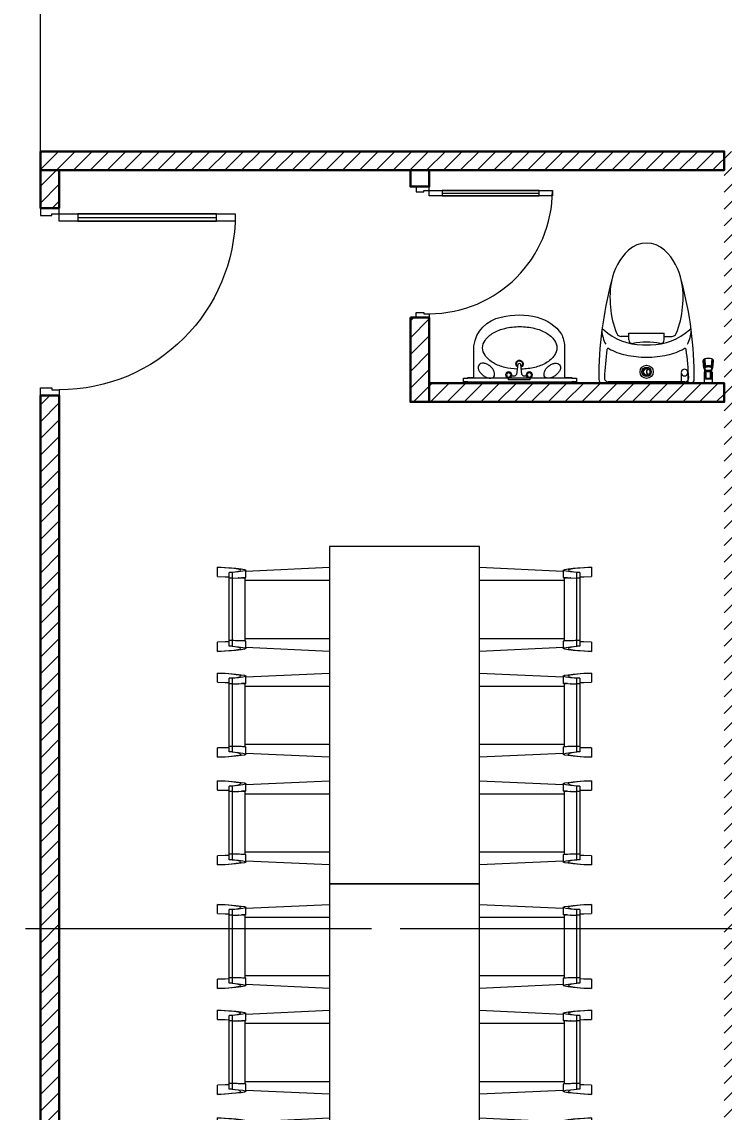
# Model space of a CAD drawing. Header units: millimetres. Extents: x 886808 to 1650903, y -1008069 to 230892.
# Drawn here: x 941169 to 944919, y -439900 to -434078 of the extents above; entities that cross this region are included whole.
import ezdxf

# ---------------------------------------------------------------- set-up
doc = ezdxf.new("R2010")
doc.units = ezdxf.units.MM
doc.linetypes.add('CENTER', pattern=[2, 1.25, -0.25, 0.25, -0.25])
doc.layers.get('0').update_dxf_attribs({"lineweight": 0})
for name, color, linetype, lineweight in [('8l NET TO', 8, 'Continuous', 9), ('A-FURN1', 8, 'Continuous', 9), ('A-Wall', 113, 'Continuous', 30), ('A_Dim', 8, 'Continuous', 5), ('HACTH', 8, 'Continuous', 0), ('I-FURN', 252, 'Continuous', 5), ('net vl', 33, 'Continuous', 5), ('P-SANR-FIXT', 6, 'Continuous', 5), ('X-BT-MB-F1$0$SP-CỬA', 157, 'Continuous', 0)]:
    doc.layers.add(name, color=color, linetype=linetype, lineweight=lineweight)
doc.styles.add('TIÊU ĐỀ', font='arial.ttf', dxfattribs={"height": 230})
doc.dimstyles.new('1-100', dxfattribs={"dimtxt": 230, "dimasz": 150, "dimexe": 150, "dimexo": 300, "dimgap": 90, "dimtad": 1, "dimdec": 0, "dimrnd": 5, "dimzin": 0, "dimtxsty": 'TIÊU ĐỀ', "dimblk": 'ARCHTICK', "dimcen": 100, "dimdle": 120, "dimclrd": 256, "dimclre": 256, "dimclrt": 2, "dimadec": 0, "dimazin": 0, "dimtfac": 1, "dimtdec": 0, "dimtix": 1, "dimtmove": 1, "dimatfit": 3, "dimldrblk": 'OPEN30', "dimfxl": 900, "dimtolj": 1, "dimtzin": 0, "dimlwd": 13, "dimlwe": 13, "dimarcsym": 1})

# ---------------------------------------------------------------- blocks, each defined once
blk = doc.blocks.new('TRUC KHU BEP')
at = {"layer": '8l NET TO', "color": 251, "linetype": 'CENTER', "ltscale": 1000, "true_color": 0x636466, "transparency": 33554636}
blk.add_line((-5729.4, 4100), (13215, 4100), dxfattribs=at)
blk = doc.blocks.new('ban an 6 ghe  - 1200mm x 800mm-V2-MẶT BẰNG BỐ TRÍ TẦNG 1')
at = {"layer": 'I-FURN', "transparency": 33554636}
for p, q in [((-770.8, 954.2), (-770.8, 968.9)), ((-770.8, 968.9), (-721.2, 968.9)), ((-370.6, 968.9), (-321, 968.9)), ((-321, 968.9), (-321, 954.2)), ((-195.8, 954.2), (-195.8, 968.9)), ((-195.8, 968.9), (-146.2, 968.9)), ((204.4, 968.9), (254, 968.9)), ((254, 968.9), (254, 954.2)), ((369.2, 954.2), (369.2, 968.9)), ((369.2, 968.9), (418.8, 968.9)), ((769.4, 968.9), (819, 968.9)), ((819, 968.9), (819, 954.2)), ((-742.6, 905.7), (-713, 905.7)), ((-742.6, 890.5), (-742.6, 905.7)), ((-713, 890.5), (-742.6, 890.5)), ((-713, 890.5), (-713, 905.7)), ((-713, 890.3), (-713, 905.7)), ((-713, 905.7), (-378.8, 905.7)), ((-378.8, 890.3), (-713, 890.3)), ((-378.8, 905.7), (-349.2, 905.7)), ((-378.8, 890.5), (-378.8, 905.7)), ((-349.2, 890.5), (-378.8, 890.5)), ((-349.2, 890.5), (-349.2, 905.7)), ((-167.6, 905.7), (-138, 905.7)), ((-167.6, 890.5), (-167.6, 905.7)), ((-138, 890.5), (-167.6, 890.5)), ((-138, 890.5), (-138, 905.7)), ((-138, 890.3), (-138, 905.7)), ((-138, 905.7), (196.2, 905.7)), ((196.2, 890.3), (-138, 890.3)), ((196.2, 905.7), (225.8, 905.7)), ((196.2, 890.5), (196.2, 905.7)), ((225.8, 890.5), (196.2, 890.5)), ((225.8, 890.5), (225.8, 905.7)), ((397.4, 905.7), (427, 905.7)), ((397.4, 890.5), (397.4, 905.7)), ((427, 890.5), (397.4, 890.5)), ((427, 890.5), (427, 905.7)), ((427, 890.3), (427, 905.7)), ((427, 905.7), (761.2, 905.7)), ((761.2, 890.3), (427, 890.3)), ((761.2, 905.7), (790.8, 905.7)), ((761.2, 890.5), (761.2, 905.7)), ((790.8, 890.5), (761.2, 890.5)), ((790.8, 890.5), (790.8, 905.7)), ((-748, 817.5), (-768.5, 370)), ((-755.5, 844), (-754.4, 843.4)), ((-754.6, 817.1), (-715.7, 817.1)), ((-715, 821.7), (-376.8, 821.7)), ((-390.4, 821.7), (-390.4, 370)), ((-378.1, 856.1), (-378.2, 858.4)), ((-376.6, 819.8), (-375.8, 817.5)), ((-376.1, 817.1), (-337.2, 817.1)), ((-323.3, 370), (-343.8, 817.5)), ((-337.4, 843.4), (-336.3, 844)), ((-173, 817.5), (-193.5, 370)), ((-180.5, 844), (-179.4, 843.4)), ((-179.6, 817.1), (-140.7, 817.1)), ((-140, 821.7), (198.2, 821.7)), ((-126.4, 821.7), (-126.4, 370)), ((184.6, 821.7), (184.6, 370)), ((196.9, 856.1), (196.8, 858.4)), ((198.4, 819.8), (199.2, 817.5)), ((198.9, 817.1), (237.8, 817.1)), ((251.7, 370), (231.2, 817.5)), ((237.6, 843.4), (238.7, 844)), ((392, 817.5), (371.5, 370)), ((384.5, 844), (385.6, 843.4)), ((385.4, 817.1), (424.3, 817.1)), ((425, 821.7), (763.2, 821.7)), ((438.6, 821.7), (438.6, 370)), ((749.6, 821.7), (749.6, 370)), ((761.9, 856.1), (761.9, 858.4)), ((763.4, 819.8), (764.2, 817.5)), ((763.9, 817.1), (802.8, 817.1)), ((816.8, 370), (796.2, 817.5)), ((802.6, 843.4), (803.7, 844)), ((929.1, 370), (-870.9, 370)), ((-870.9, 370), (-870.9, -430)), ((929.1, -430), (929.1, 370)), ((-870.9, -430), (929.1, -430)), ((-768.5, -430), (-748, -877.5)), ((-701.4, -430), (-701.4, -881.7)), ((-390.4, -430), (-390.4, -881.7)), ((-343.8, -877.5), (-323.3, -430)), ((-193.5, -430), (-173, -877.5)), ((-126.4, -430), (-126.4, -881.7)), ((184.6, -430), (184.6, -881.7)), ((231.2, -877.5), (251.7, -430)), ((371.5, -430), (392, -877.5)), ((438.6, -430), (438.6, -881.7)), ((749.6, -430), (749.6, -881.7)), ((796.2, -877.5), (816.8, -430)), ((-754.4, -903.4), (-755.5, -904)), ((-715.7, -877.1), (-754.6, -877.1)), ((-376.8, -881.7), (-715, -881.7)), ((-713.7, -916.5), (-713.8, -912)), ((-378.2, -918.4), (-378.1, -916.1)), ((-375.8, -877.5), (-376.6, -879.8)), ((-337.2, -877.1), (-376.1, -877.1)), ((-336.3, -904), (-337.4, -903.4)), ((-179.4, -903.4), (-180.5, -904)), ((-140.7, -877.1), (-179.6, -877.1)), ((198.2, -881.7), (-140, -881.7)), ((-138.7, -916.5), (-138.8, -912)), ((196.8, -918.4), (196.9, -916.1)), ((199.2, -877.5), (198.4, -879.8)), ((237.8, -877.1), (198.9, -877.1)), ((238.7, -904), (237.6, -903.4)), ((385.6, -903.4), (384.5, -904)), ((424.3, -877.1), (385.4, -877.1)), ((763.2, -881.7), (425, -881.7)), ((426.3, -916.5), (426.2, -912)), ((761.9, -918.4), (761.9, -916.1)), ((764.2, -877.5), (763.4, -879.8)), ((802.8, -877.1), (763.9, -877.1)), ((803.7, -904), (802.6, -903.4)), ((-742.6, -950.5), (-713, -950.5)), ((-742.6, -965.7), (-742.6, -950.5)), ((-713, -965.7), (-742.6, -965.7)), ((-713, -965.7), (-713, -950.3)), ((-713, -950.3), (-378.8, -950.3)), ((-713, -965.7), (-713, -950.5)), ((-378.8, -965.7), (-713, -965.7)), ((-378.8, -950.5), (-349.2, -950.5)), ((-378.8, -965.7), (-378.8, -950.5)), ((-349.2, -965.7), (-378.8, -965.7)), ((-349.2, -965.7), (-349.2, -950.5)), ((-167.6, -950.5), (-138, -950.5)), ((-167.6, -965.7), (-167.6, -950.5)), ((-138, -965.7), (-167.6, -965.7)), ((-138, -965.7), (-138, -950.3)), ((-138, -950.3), (196.2, -950.3)), ((-138, -965.7), (-138, -950.5)), ((196.2, -965.7), (-138, -965.7)), ((196.2, -950.5), (225.8, -950.5)), ((196.2, -965.7), (196.2, -950.5)), ((225.8, -965.7), (196.2, -965.7)), ((225.8, -965.7), (225.8, -950.5)), ((397.4, -950.5), (427, -950.5)), ((397.4, -965.7), (397.4, -950.5)), ((427, -965.7), (397.4, -965.7)), ((427, -965.7), (427, -950.3)), ((427, -950.3), (761.2, -950.3)), ((427, -965.7), (427, -950.5)), ((761.2, -965.7), (427, -965.7)), ((761.2, -950.5), (790.8, -950.5)), ((761.2, -965.7), (761.2, -950.5)), ((790.8, -965.7), (761.2, -965.7)), ((790.8, -965.7), (790.8, -950.5)), ((-770.8, -1028.9), (-770.8, -1014.2)), ((-721.2, -1028.9), (-770.8, -1028.9)), ((-321, -1028.9), (-370.6, -1028.9)), ((-321, -1014.2), (-321, -1028.9)), ((-195.8, -1028.9), (-195.8, -1014.2)), ((-146.2, -1028.9), (-195.8, -1028.9)), ((254, -1028.9), (204.4, -1028.9)), ((254, -1014.2), (254, -1028.9)), ((369.2, -1028.9), (369.2, -1014.2)), ((418.8, -1028.9), (369.2, -1028.9)), ((819, -1028.9), (769.4, -1028.9)), ((819, -1014.2), (819, -1028.9))]:
    blk.add_line(p, q, dxfattribs=at)
at = {"layer": 'I-FURN', "transparency": 33554549}
blk.add_line((-701.4, 821.7), (-701.4, 370), dxfattribs=at)
at = {"layer": 'I-FURN', "transparency": 33554636, "flags": 128}
for points in [[(-770.8, 968.9), (-767.9, 927), (-764.9, 893.3), (-761.8, 868.1), (-758.7, 851.6), (-755.5, 844)], [(-755.5, 817.5), (-758.7, 825.2), (-761.9, 843), (-765, 870.6), (-768, 907.8), (-770.8, 954.2)], [(-719.6, 904.8), (-720.2, 927.1), (-721.2, 968.9)], [(-370.6, 968.9), (-371.6, 927.1), (-372.3, 904.8)], [(-336.3, 844), (-333.1, 851.6), (-330, 868.1), (-326.9, 893.3), (-323.9, 927), (-321, 968.9)], [(-321, 954.2), (-323.8, 907.8), (-326.8, 870.6), (-329.9, 843), (-333.1, 825.2), (-336.3, 817.5)], [(-195.8, 968.9), (-192.9, 927), (-189.9, 893.3), (-186.8, 868.1), (-183.7, 851.6), (-180.5, 844)], [(-180.5, 817.5), (-183.7, 825.2), (-186.9, 843), (-190, 870.6), (-193, 907.8), (-195.8, 954.2)], [(-144.6, 904.8), (-145.2, 927.1), (-146.2, 968.9)], [(204.4, 968.9), (203.4, 927.1), (202.7, 904.8)], [(238.7, 844), (241.9, 851.6), (245, 868.1), (248.1, 893.3), (251.1, 927), (254, 968.9)], [(254, 954.2), (251.2, 907.8), (248.2, 870.6), (245.1, 843), (241.9, 825.2), (238.7, 817.5)], [(369.2, 968.9), (372.1, 927), (375.1, 893.3), (378.2, 868.1), (381.3, 851.6), (384.5, 844)], [(384.5, 817.5), (381.3, 825.2), (378.1, 843), (375, 870.6), (372.1, 907.8), (369.2, 954.2)], [(420.5, 904.8), (419.8, 927.1), (418.8, 968.9)], [(769.4, 968.9), (768.4, 927.1), (767.8, 904.8)], [(803.7, 844), (806.9, 851.6), (810, 868.1), (813.1, 893.3), (816.1, 927), (819, 968.9)], [(819, 954.2), (816.2, 907.8), (813.2, 870.6), (810.1, 843), (806.9, 825.2), (803.7, 817.5)], [(-742.6, 890.5), (-745.7, 856.6), (-749, 833), (-752.2, 819.9), (-755.5, 817.5)], [(-752.2, 845.4), (-749, 856.2), (-745.8, 876.4), (-742.6, 905.7)], [(-378.8, 890.2), (-378.1, 856.5), (-377.6, 839.8)], [(-349.2, 905.7), (-346, 876.4), (-342.8, 856.2), (-339.6, 845.4)], [(-336.3, 817.5), (-339.6, 819.9), (-342.8, 833), (-346.1, 856.6), (-349.2, 890.5)], [(-167.6, 890.5), (-170.7, 856.6), (-174, 833), (-177.2, 819.9), (-180.5, 817.5)], [(-177.2, 845.4), (-174, 856.2), (-170.8, 876.4), (-167.6, 905.7)], [(196.2, 890.2), (196.9, 856.5), (197.4, 839.8)], [(225.8, 905.7), (229, 876.4), (232.2, 856.2), (235.4, 845.4)], [(238.7, 817.5), (235.4, 819.9), (232.2, 833), (228.9, 856.6), (225.8, 890.5)], [(397.4, 890.5), (394.3, 856.6), (391, 833), (387.8, 819.9), (384.5, 817.5)], [(387.8, 845.4), (391, 856.2), (394.2, 876.4), (397.4, 905.7)], [(761.2, 890.2), (761.9, 856.5), (762.4, 839.8)], [(790.8, 905.7), (794, 876.4), (797.2, 856.2), (800.5, 845.4)], [(803.7, 817.5), (800.4, 819.9), (797.2, 833), (794, 856.6), (790.8, 890.5)], [(-716, 817.5), (-715.2, 819.8), (-714.4, 832.9), (-714.4, 835)], [(-713.8, 852), (-713.7, 856.5), (-713.6, 858.2)], [(-376.8, 821.7), (-377.5, 835.5), (-377.6, 840.2)], [(-377.5, 835), (-377.4, 832.9), (-377, 825.7)], [(-141, 817.5), (-140.2, 819.8), (-139.4, 832.9), (-139.4, 835)], [(-138.8, 852), (-138.7, 856.5), (-138.6, 858.2)], [(198.2, 821.7), (197.5, 835.5), (197.4, 840.2)], [(197.5, 835), (197.6, 832.9), (198, 825.7)], [(424.1, 817.5), (424.8, 819.8), (425.6, 832.9), (425.7, 835)], [(426.2, 852), (426.3, 856.5), (426.4, 858.2)], [(763.2, 821.7), (762.5, 835.5), (762.4, 840.2)], [(762.6, 835), (762.6, 832.9), (763, 825.7)], [(-770.8, -1014.2), (-768, -967.8), (-765, -930.6), (-761.9, -903), (-758.7, -885.2), (-755.5, -877.5)], [(-755.5, -904), (-758.7, -911.6), (-761.8, -928.1), (-764.9, -953.3), (-767.9, -987), (-770.8, -1028.9)], [(-755.5, -877.5), (-752.2, -879.9), (-749, -893), (-745.7, -916.6), (-742.6, -950.5)], [(-742.6, -965.7), (-745.8, -936.4), (-749, -916.2), (-752.2, -905.4)], [(-714.4, -892.9), (-715.2, -879.8), (-716, -877.5)], [(-377.6, -899.8), (-378.1, -916.5), (-378.8, -950.2)], [(-377.6, -900.2), (-377.5, -895.5), (-376.8, -881.7)], [(-377, -885.7), (-377.4, -892.9), (-377.5, -895)], [(-349.2, -950.5), (-346.1, -916.6), (-342.8, -893), (-339.6, -879.9), (-336.3, -877.5)], [(-339.6, -905.4), (-342.8, -916.2), (-346, -936.4), (-349.2, -965.7)], [(-336.3, -877.5), (-333.1, -885.2), (-329.9, -903), (-326.8, -930.6), (-323.8, -967.8), (-321, -1014.2)], [(-321, -1028.9), (-323.9, -987), (-326.9, -953.3), (-330, -928.1), (-333.1, -911.6), (-336.3, -904)], [(-195.8, -1014.2), (-193, -967.8), (-190, -930.6), (-186.9, -903), (-183.7, -885.2), (-180.5, -877.5)], [(-180.5, -904), (-183.7, -911.6), (-186.8, -928.1), (-189.9, -953.3), (-192.9, -987), (-195.8, -1028.9)], [(-180.5, -877.5), (-177.2, -879.9), (-174, -893), (-170.7, -916.6), (-167.6, -950.5)], [(-167.6, -965.7), (-170.8, -936.4), (-174, -916.2), (-177.2, -905.4)], [(-139.4, -892.9), (-140.2, -879.8), (-141, -877.5)], [(197.4, -899.8), (196.9, -916.5), (196.2, -950.2)], [(197.4, -900.2), (197.5, -895.5), (198.2, -881.7)], [(198, -885.7), (197.6, -892.9), (197.5, -895)], [(225.8, -950.5), (228.9, -916.6), (232.2, -893), (235.4, -879.9), (238.7, -877.5)], [(235.4, -905.4), (232.2, -916.2), (229, -936.4), (225.8, -965.7)], [(238.7, -877.5), (241.9, -885.2), (245.1, -903), (248.2, -930.6), (251.2, -967.8), (254, -1014.2)], [(254, -1028.9), (251.1, -987), (248.1, -953.3), (245, -928.1), (241.9, -911.6), (238.7, -904)], [(369.2, -1014.2), (372.1, -967.8), (375, -930.6), (378.1, -903), (381.3, -885.2), (384.5, -877.5)], [(384.5, -904), (381.3, -911.6), (378.2, -928.1), (375.1, -953.3), (372.1, -987), (369.2, -1028.9)], [(384.5, -877.5), (387.8, -879.9), (391, -893), (394.3, -916.6), (397.4, -950.5)], [(397.4, -965.7), (394.2, -936.4), (391, -916.2), (387.8, -905.4)], [(425.6, -892.9), (424.8, -879.8), (424.1, -877.5)], [(762.4, -899.8), (761.9, -916.5), (761.2, -950.2)], [(762.4, -900.2), (762.5, -895.5), (763.2, -881.7)], [(763, -885.7), (762.6, -892.9), (762.6, -895)], [(790.8, -950.5), (794, -916.6), (797.2, -893), (800.4, -879.9), (803.7, -877.5)], [(800.5, -905.4), (797.2, -916.2), (794, -936.4), (790.8, -965.7)], [(803.7, -877.5), (806.9, -885.2), (810.1, -903), (813.2, -930.6), (816.2, -967.8), (819, -1014.2)], [(819, -1028.9), (816.1, -987), (813.1, -953.3), (810, -928.1), (806.9, -911.6), (803.7, -904)], [(-721.2, -1028.9), (-720.2, -987.1), (-719.6, -964.8)], [(-372.3, -964.8), (-371.6, -987.1), (-370.6, -1028.9)], [(-146.2, -1028.9), (-145.2, -987.1), (-144.6, -964.8)], [(202.7, -964.8), (203.4, -987.1), (204.4, -1028.9)], [(418.8, -1028.9), (419.8, -987.1), (420.5, -964.8)], [(767.8, -964.8), (768.4, -987.1), (769.4, -1028.9)]]:
    blk.add_lwpolyline(points, dxfattribs=at)
at = {"layer": 'I-FURN', "transparency": 33554636}
for centre, start_param, end_param in [((-715.7, 1900.5), 3.410954, 3.51126), ((-140.7, 1900.5), 3.410954, 3.51126), ((424.3, 1900.5), 3.410954, 3.51126), ((-715.7, 1900.5), 3.23382, 3.39556), ((-140.7, 1900.5), 3.23382, 3.39556), ((424.3, 1900.5), 3.23382, 3.39556), ((-715.7, -1960.5), 6.029217, 6.190958), ((-715.7, -1960.5), 5.913518, 6.013824), ((-140.7, -1960.5), 6.029217, 6.190958), ((-140.7, -1960.5), 5.913518, 6.013824), ((424.3, -1960.5), 6.029217, 6.190958), ((424.3, -1960.5), 5.913518, 6.013824)]:
    blk.add_ellipse(centre, major_axis=(0, 1083.4), ratio=0.007077, start_param=start_param, end_param=end_param, dxfattribs=at)
blk = doc.blocks.new('_ArchTick')
at = {"color": 0, "linetype": 'ByBlock', "const_width": 0.15}
blk.add_lwpolyline([(-0.5, -0.5), (0.5, 0.5)], dxfattribs=at)
blk = doc.blocks.new('*D641')
at = {"layer": 'A_Dim', "lineweight": 13, "transparency": 16777216}
for p, q in [((940068.6, -434888.5), (940068.6, -432214.5)), ((941268.6, -434817), (941268.6, -432214.5)), ((939948.6, -432364.5), (941388.6, -432364.5))]:
    blk.add_line(p, q, dxfattribs=at)
at = {"layer": 'Defpoints', "color": 0, "transparency": 16777216}
for p in [(941268.6, -432364.5), (941268.6, -435117), (940068.6, -435188.5, 0)]:
    blk.add_point(p, dxfattribs=at)
at = {"layer": 'A_Dim', "lineweight": 13, "transparency": 16777216, "xscale": 150, "yscale": 150, "zscale": 150, "rotation": 180}
blk.add_blockref('_ArchTick', (940068.6, -432364.5), dxfattribs=at)
at = {"layer": 'A_Dim', "lineweight": 13, "transparency": 16777216, "xscale": 150, "yscale": 150, "zscale": 150}
blk.add_blockref('_ArchTick', (941268.6, -432364.5), dxfattribs=at)
at = {"layer": 'A_Dim', "color": 2, "transparency": 16777216, "insert": (940668.6, -432157.1), "char_height": 230, "attachment_point": 5, "style": 'TIÊU ĐỀ'}
blk.add_mtext('\\A1;1200', dxfattribs=at)
blk = doc.blocks.new('_Open30')
at = {"color": 0, "linetype": 'ByBlock', "lineweight": -2}
for p, q in [((-1, 0.268), (0, 0)), ((0, 0), (-1, -0.268)), ((0, 0), (-1, 0))]:
    blk.add_line(p, q, dxfattribs=at)
blk = doc.blocks.new('*D642')
at = {"layer": 'A_Dim', "lineweight": 13, "transparency": 16777216}
for p, q in [((941268.6, -434817), (941268.6, -432214.5)), ((950918.6, -432622), (950918.6, -432214.5)), ((941148.6, -432364.5), (951038.6, -432364.5))]:
    blk.add_line(p, q, dxfattribs=at)
at = {"layer": 'Defpoints', "color": 0, "transparency": 16777216}
for p in [(950918.6, -432364.5), (950918.6, -432922), (941268.6, -435117)]:
    blk.add_point(p, dxfattribs=at)
at = {"layer": 'A_Dim', "lineweight": 13, "transparency": 16777216, "xscale": 150, "yscale": 150, "zscale": 150, "rotation": 180}
blk.add_blockref('_ArchTick', (941268.6, -432364.5), dxfattribs=at)
at = {"layer": 'A_Dim', "lineweight": 13, "transparency": 16777216, "xscale": 150, "yscale": 150, "zscale": 150}
blk.add_blockref('_ArchTick', (950918.6, -432364.5), dxfattribs=at)
at = {"layer": 'A_Dim', "color": 2, "transparency": 16777216, "insert": (946093.6, -432157.1), "char_height": 230, "attachment_point": 5, "style": 'TIÊU ĐỀ'}
blk.add_mtext('\\A1;9650', dxfattribs=at)
blk = doc.blocks.new('*U73')
at = {"layer": 'X-BT-MB-F1$0$SP-CỬA', "transparency": 33554636}
blk.add_line((-50, 100), (-50, 840), dxfattribs=at)
for points in [[(-30, 0), (-30, 940), (-70, 940), (-70, 0)], [(-30, 100), (-70, 100), (-70, 840), (-30, 840)], [(-1000, -100), (-960, -100), (-960, -40), (-970, -40), (-970, 0), (-1000, 0)], [(0, -100), (-40, -100), (-40, -40), (-30, -40), (-30, 0), (0, 0)]]:
    blk.add_lwpolyline(points, close=True, dxfattribs=at)
at = {"layer": 'X-BT-MB-F1$0$SP-CỬA', "ltscale": 100, "transparency": 33554636}
blk.add_arc((-30, 0), 940, 90, 180, dxfattribs=at)
blk = doc.blocks.new('LA01')
for p, q in [((-325.1, -200.2), (307.6, -200.2)), ((307.6, -223.1), (-325.1, -223.1))]:
    blk.add_line(p, q)
for points in [[(-325.1, -230.9), (307.6, -230.9), (307.6, -223.1), (333.4, -223.1), (333.4, -200.2), (307.6, -200.2), (307.6, -195.6), (269.9, -195.6), (269.6, -4.7, 0.332326), (104.2, 168.8, 0.134373), (-114.8, 168.8, 0.188095), (-261.6, 67, 0.077021), (-280.2, -4.7), (-280.2, -195.6), (-325.1, -195.6), (-325.1, -200.2), (-351.7, -200.2), (-351.7, -223.1), (-325.1, -223.1)], [(-325.1, -230.9), (307.6, -230.9), (307.6, -223.1), (333.4, -223.1), (333.4, -200.2), (307.6, -200.2), (307.6, -195.6), (269.9, -195.6), (269.6, -4.7, 0.332326), (104.2, 168.8, 0.134373), (-114.8, 168.8, 0.188095), (-261.6, 67, 0.077021), (-280.2, -4.7), (-280.2, -195.6), (-325.1, -195.6), (-325.1, -200.2), (-351.7, -200.2), (-351.7, -223.1), (-325.1, -223.1)], [(-183.3, -128.1, 0.061799), (-203, -115.9, 0.075071), (-221.4, -110.5, 0.107027), (-239.3, -111.9, 0.150549), (-250, -119.1, 0.150549), (-254.9, -131.1, 0.107027), (-252.5, -149, 0.075071), (-243.5, -165.8, 0.061799), (-227.4, -182.5, 0.061799), (-207.7, -194.8, 0.075071), (-189.3, -200.2, 0.107027), (-171.4, -198.8, 0.150549), (-160.6, -191.5, 0.150549), (-155.8, -179.5, 0.107027), (-158.1, -161.7, 0.075071), (-167.2, -144.8, 0.061799)], [(171.8, -128.1, -0.061799), (191.5, -115.9, -0.075071), (209.9, -110.5, -0.107027), (227.8, -111.9, -0.150549), (238.6, -119.1, -0.150549), (243.4, -131.1, -0.107027), (241, -149, -0.075071), (232, -165.8, -0.061799), (215.9, -182.5, -0.061799), (196.2, -194.8, -0.075071), (177.8, -200.2, -0.107027), (159.9, -198.8, -0.150549), (149.1, -191.5, -0.150549), (144.3, -179.5, -0.107027), (146.7, -161.7, -0.075071), (155.7, -144.8, -0.061799)]]:
    blk.add_lwpolyline(points, format="xyb", close=True)
for points in [[(-8.4, 112.3, 0.058371), (-98.9, 101.7, 0.071992), (-167.7, 74.5, 0.106546), (-219.1, 28.2, 0.157668), (-233.7, -16.8, 0.157668), (-219.1, -61.9, 0.106546), (-167.7, -108.2, 0.071992), (-98.9, -135.4, 0.052193), (-18.1, -145.9, 0.052193)], [(7.4, -145.7, 0.048211), (82, -135.4, 0.071992), (150.8, -108.2, 0.106546), (202.2, -61.9, 0.157668), (216.8, -16.8, 0.157668), (202.2, 28.2, 0.106546), (150.8, 74.5, 0.071992), (82, 101.7, 0.058371), (-8.4, 112.3, 0.058371)]]:
    blk.add_lwpolyline(points, format="xyb")
for points in [[(-49.7, -188.3), (-30.8, -188.1), (-21.6, -178.8), (-14.8, -116), (-6.1, -112.2), (3.6, -115.8), (11.6, -178.5), (20.9, -187.6), (41, -188.6)], [(-69.3, -199.5), (-69.2, -210.6), (60.9, -210.6), (60.8, -199.5)]]:
    blk.add_lwpolyline(points)
for centre, radius in [((-66.7, -181), 18.5), ((-66.7, -181), 12.9), ((58.8, -181.1), 18.5), ((58.8, -181.1), 12.9)]:
    blk.add_circle(centre, radius)
for radius, start, end in [(22.1, 303.67883, 242.96826), (18.1, 310.35279, 237.93094)]:
    blk.add_arc((-6.6, -113.4), radius, start, end)
blk = doc.blocks.new('*U82')
at = {"layer": 'X-BT-MB-F1$0$SP-CỬA', "transparency": 33554636}
blk.add_line((50, 100), (50, 840), dxfattribs=at)
for points in [[(30, 0), (30, 940), (70, 940), (70, 0)], [(30, 100), (70, 100), (70, 840), (30, 840)], [(0, -100), (40, -100), (40, -40), (30, -40), (30, 0), (0, 0)], [(1000, -100), (960, -100), (960, -40), (970, -40), (970, 0), (1000, 0)]]:
    blk.add_lwpolyline(points, close=True, dxfattribs=at)
at = {"layer": 'X-BT-MB-F1$0$SP-CỬA', "ltscale": 100, "transparency": 33554636}
blk.add_arc((30, 0), 940, 0, 90, dxfattribs=at)
blk = doc.blocks.new('DAC_SA_Toilet - DAC_Toilet-V2-MẶT BẰNG BỐ TRÍ TẦNG 2')
at = {"layer": 'A_Dim', "transparency": 33554636}
for p, q in [((-308.8, 364.5), (-350.3, 364.5)), ((235, 364.5), (-235, 364.5))]:
    blk.add_line(p, q, dxfattribs=at)
at = {"layer": 'P-SANR-FIXT', "color": 251, "true_color": 0x636466, "transparency": 33554636}
for p, q in [((-350.3, 306.5), (-350.3, 364.5)), ((-308.8, 364.5), (-308.8, 306.5)), ((-223.5, 359.5), (-223.5, 364.5)), ((-220.1, 359.5), (-223.5, 359.5)), ((-220.1, 312.7), (-220.1, 359.5)), ((-220.1, 359.5), (-186.3, 359.5)), ((-205, 356.9), (0, 356.9)), ((-186.3, 359.5), (-186.3, 312.7)), ((-182.9, 359.5), (-186.3, 359.5)), ((-182.9, 364.5), (-182.9, 359.5)), ((0, 356.9), (205, 356.9)), ((-347.1, 306.5), (-350.3, 306.5)), ((-347.3, 306.5), (-347.3, 340.6)), ((-311.9, 340.6), (-347.3, 340.6)), ((-347.1, 306.5), (-347.1, 321.7)), ((-347.1, 293.3), (-347.1, 306.5)), ((-344.3, 298.2), (-345.9, 293.7)), ((-344.3, 332.7), (-344.3, 298.2)), ((-341.7, 335.2), (-341.7, 300.7)), ((-317.5, 335.2), (-317.5, 300.7)), ((-315, 332.7), (-315, 298.2)), ((-315, 298.2), (-313.3, 293.7)), ((-312.1, 306.5), (-312.1, 321.7)), ((-312.1, 306.5), (-312.1, 293.3)), ((-308.8, 306.5), (-312.1, 306.5)), ((-311.9, 340.6), (-311.9, 306.5)), ((-356.1, 244.9), (-352.9, 285)), ((-353.3, 236.2), (-356.1, 244.9)), ((-353.3, 236.2), (-350.8, 275.3)), ((-346.9, 280.7), (-348.2, 276.2)), ((-348, 233.8), (-345.9, 273)), ((-344, 274.2), (-343, 278.9)), ((-316.2, 278.9), (-315.2, 274.2)), ((-311.2, 233.8), (-313.3, 273)), ((-312.3, 280.7), (-311, 276.2)), ((-305.9, 236.2), (-308.4, 275.3)), ((-306.3, 285), (-303.1, 244.9)), ((-303.1, 244.9), (-305.9, 236.2)), ((-94.1, 133.7), (-94.1, 97.2)), ((94.1, 133.9), (94.1, 97.2)), ((-94.1, 114.8), (-135.3, 114.8)), ((94.1, 97.2), (-94.1, 97.2)), ((94.1, 114.8), (135.3, 114.8))]:
    blk.add_line(p, q, dxfattribs=at)
for centre, radius in [((-0.5, 304), 35), ((0, 304), 25), ((0, 304), 18.2)]:
    blk.add_circle(centre, radius, dxfattribs=at)
for centre, radius, start, end in [((-235, 344.5), 20, 90, 179.77834), ((-205, 336.9), 20, 90, 182.77831), ((205, 336.9), 20, 357.22169, 90), ((235, 344.5), 20, 0.22166, 90), ((-357.2, 312), 22.3, 286.6183, 295.29425), ((-368.7, 300.9), 23, 336.71481, 340.6458), ((-322.9, 321.4), 24.1, 152.22707, 179.2307), ((-351.9, 309.1), 16.5, 287.16271, 302.51816), ((-344.3, 335.2), 2.55, 270.00781, 359.99327), ((-329.6, 309.1), 28.8, 65.09775, 114.90581), ((-329.6, 260.8), 41.6, 73.0945, 106.9132), ((-315, 335.2), 2.55, 180.06218, 270), ((-307.3, 309.1), 16.5, 237.51883, 252.87745), ((-336.3, 321.4), 24.1, 0.76948, 27.77306), ((-290.5, 300.9), 23, 199.3542, 203.28519), ((-302, 312), 22.3, 244.70575, 253.3817), ((1745, 336.9), 2000, 179.77834, 194.96383), ((1772.7, 432.9), 2000, 182.77831, 187.10889), ((-203.2, 307.8), 17.6, 163.78637, 16.21363), ((-203.2, 307.8), 17.6, 16.21363, 163.78637), ((-16, 304), 15.4, 292.40557, 67.59443), ((-8.7, 318.8), 0.521, 120.52922, 244.00353), ((0, 304), 17.7, 239.47078, 120.52922), ((-16, 304), 16, 295.99647, 64.00353), ((-1745, 336.9), 2000, 345.03617, 0.22166), ((-1772.7, 432.9), 2000, 352.89111, 357.22169), ((-339.1, 283), 13.9, 171.78547, 213.41534), ((-342.4, 284.1), 10.6, 142.44391, 175.48892), ((-329.6, 360.7), 128.2, 261.74989, 278.25011), ((-316.8, 284.1), 10.6, 4.51108, 37.55609), ((-320.1, 283), 13.9, 326.58229, 8.22538), ((-8.7, 289.2), 0.521, 115.99647, 239.47078), ((-205, 186.3), 7, 187.10889, 298.6447), ((-38.7, -118.3), 340, 102.40346, 118.6447), ((0, -294.1), 520, 90, 102.40346), ((0, -294.1), 520, 77.59654, 90), ((38.7, -118.3), 340, 61.3553, 77.59654), ((205, 186.3), 7, 241.3553, 352.89111), ((-49.4, 69.1), 190, 152.46569, 175.50695), ((-20.5, -150.5), 310, 90.25011, 132.22537), ((-75.7, 133.7), 18.4, 141.6409, 180), ((-75.7, 133.7), 18.4, 80.33625, 141.6409), ((0, 578.5), 432.8, 260.33625, 279.66375), ((0, -4840.4), 5000, 89.74989, 90.25011), ((20.5, -150.5), 310, 47.77463, 89.74989), ((75.7, 133.7), 18.4, 38.3591, 99.66375), ((75.7, 133.7), 18.4, 0.59264, 38.3591), ((49.4, 69.1), 190, 4.49305, 27.53431), ((-232.8, 83.5), 6, 175.50695, 312.22537), ((242.7, -72), 436.1, 156.82038, 175.91835), ((-135.3, 89.9), 24.9, 90, 156.82038), ((135.3, 89.9), 24.9, 23.17962, 90), ((-242.7, -72), 436.1, 4.08165, 23.17962), ((232.8, 83.5), 6, 227.77463, 4.49305), ((265.7, -93.5), 461, 173.44768, 191.83618), ((-265.7, -93.5), 461, 348.16382, 6.55232), ((106.8, -126.8), 298.7, 190.16854, 227.10822), ((-106.8, -126.8), 298.7, 312.89178, 349.83146), ((0, -241.8), 141.8, 227.10822, 312.89178)]:
    blk.add_arc(centre, radius, start, end, dxfattribs=at)
for centre, major_axis, ratio, start_param, end_param in [((-294.8, 287), (53.8, 0), 0.469472, 2.950602, 3.394193), ((-344.3, 300.7), (-2.55, 0), 0.964751, 1.570796, 3.142958), ((-329.6, 270.7), (-53.8, 0), 0.469459, 4.459825, 4.964989), ((-329.6, 286.5), (14.9, 0), 0.965007, 0.656553, 2.485417), ((-315, 300.7), (2.55, 0), 0.962261, 3.141593, 4.712389), ((-364.4, 287), (53.8, 0), 0.469472, 6.030585, 6.474176), ((-357.1, 270), (12.9, 0), 0.469472, 0.514225, 1.056571), ((-294.8, 283), (55.3, 0), 0.469472, 2.889685, 3.404243), ((-357.1, 270), (15.9, 0), 0.469472, 0.595548, 0.975248), ((-357.1, 274.1), (17.4, 0), 0.469472, 0.628494, 0.942302), ((-329.6, 299.3), (58.3, 0), 0.469472, 4.429224, 4.995554), ((-329.6, 299.3), (55.3, 0), 0.469472, 4.449739, 4.975039), ((-329.6, 303.4), (53.8, 0), 0.469472, 4.459789, 4.964989), ((-302.1, 274.1), (17.4, 0), 0.470339, 2.199291, 2.513098), ((-302.1, 270), (15.9, 0), 0.470257, 2.166344, 2.546045), ((-302.1, 270), (12.9, 0), 0.469467, 2.085021, 2.627368), ((-364.4, 283), (55.3, 0), 0.469472, 6.020535, 6.535172)]:
    blk.add_ellipse(centre, major_axis=major_axis, ratio=ratio, start_param=start_param, end_param=end_param, dxfattribs=at)
for points, knots in [([(-348, 233.8), (-348.3, 234), (-348.9, 234.6), (-350.5, 235.5), (-352.1, 236), (-353.3, 236.2)], [-1, -1, -1, -1, -0.75, -0.5, 0, 0, 0, 0]), ([(-305.9, 236.2), (-307.1, 236), (-308.7, 235.5), (-310.3, 234.6), (-310.9, 234), (-311.2, 233.8)], [-1, -1, -1, -1, -0.5, -0.25, 0, 0, 0, 0])]:
    blk.add_open_spline(points, degree=3, knots=knots, dxfattribs=at)

msp = doc.modelspace()

# ---------------------------------------------------------------- hatches: boundary and pattern name
at = {"layer": 'HACTH', "transparency": 33554636}
h = msp.add_hatch(dxfattribs=at)
h.set_pattern_fill('ANSI31', color=256, scale=20)
h.paths.add_polyline_path([(958118.6, -409178.1), (958318.6, -409178.1), (958318.6, -406119.7), (958118.6, -406119.7)])
h.paths.add_polyline_path([(944818.1, -410919.7), (949148.3, -410919.9), (949148.3, -411019.9), (944818.1, -411019.7)])
h.paths.add_polyline_path([(960798.6, -406119.5), (965418.6, -406119.3), (965418.6, -405919.7), (960798.6, -405920)])
h.paths.add_polyline_path([(955518.6, -438719.8), (951068.6, -438719.7), (951068.6, -438919.7), (955518.6, -438919.7)])
h.paths.add_polyline_path([(934988.6, -406119.3), (935188.6, -406119.3), (935188.6, -411207), (934988.6, -411207)])
h.paths.add_polyline_path([(950868.6, -434769.7), (951068.6, -434769.7), (951068.6, -443019.7), (950868.6, -443019.7)])
h.paths.add_polyline_path([(945418.6, -441869.7), (945518.6, -441869.7), (945518.6, -442819.7), (945418.6, -442819.7)])
h.paths.add_polyline_path([(945118.6, -441869.7), (945518.6, -441869.7), (945518.6, -441769.7), (945118.6, -441769.7)])
h.paths.add_polyline_path([(943336, -442819.7), (945731.1, -442819.7), (945731.1, -443019.7), (943336, -443019.7)])
h.paths.add_polyline_path([(956518.6, -438719.8), (958318.6, -438719.7), (958318.6, -438919.7), (956518.6, -438919.8)])
h.paths.add_polyline_path([(936488.6, -411019.6), (940144.6, -411019.7), (940144.6, -410919.7), (936488.6, -410919.6)])
h.paths.add_polyline_path([(944918.5, -407719.7), (945118.5, -407719.7), (945118.6, -406119.7), (944918.6, -406119.7)])
h.paths.add_polyline_path([(935488.6, -411019.7), (935188.6, -411019.7), (935188.6, -410919.8), (935488.6, -410919.8)])
h.paths.add_polyline_path([(957518.6, -411019.7), (958318.6, -411019.7), (958318.6, -410819.7), (957518.6, -410819.7)])
h.paths.add_polyline_path([(950768.6, -410919.7), (957518.6, -410919.7), (957518.6, -411019.7), (950768.6, -411019.7)])
h.paths.add_polyline_path([(950256.1, -442819.7), (950868.6, -442819.7), (950868.6, -443019.7), (950256.1, -443019.7)])
h.paths.add_polyline_path([(947331.1, -442819.7), (948656.1, -442819.7), (948656.1, -443019.7), (947331.1, -443019.7)])
h.paths.add_polyline_path([(944918.6, -442819.7), (945118.6, -442819.7), (945118.6, -434869.7), (944918.6, -434869.7)])
h.paths.add_polyline_path([(951068.6, -433069.7), (941268.6, -433069.7), (941268.6, -433169.7), (951068.6, -433169.7)])
h.paths.add_polyline_path([(949868.6, -434769.7), (946038.6, -434769.7), (946038.6, -434869.7), (949868.6, -434869.7)])
h.paths.add_polyline_path([(950668.6, -434869.7), (950868.6, -434869.7), (950868.6, -434769.7), (950668.6, -434769.7)])
h.paths.add_polyline_path([(947646.1, -434869.7), (947646.1, -437979.8), (947546.1, -437979.8), (947546.1, -434869.7)])
h.paths.add_polyline_path([(948353.6, -437979.8), (946838.6, -437979.8), (946838.6, -438079.7), (948353.6, -438079.7)])
h.paths.add_polyline_path([(948353.6, -438079.7), (948353.6, -442819.7), (948253.6, -442819.7), (948253.6, -438079.7)])
h.paths.add_polyline_path([(934988.6, -436944.7), (935188.6, -436944.7), (935188.6, -442819.7), (934988.6, -442819.7)])
h.paths.add_polyline_path([(941536, -405919.3), (938371.1, -405919.3), (938371.1, -406119.3), (941536, -406119.3)])
h.paths.add_polyline_path([(936571.1, -405919.7), (934988.6, -405919.7), (934988.6, -406119.3), (936571.1, -406119.3)])
h.paths.add_polyline_path([(946778.6, -406269.3), (946678.6, -406269.3), (946678.6, -406119.3), (946778.6, -406119.3)])
h.paths.add_polyline_path([(946778.6, -407619.7), (946678.6, -407619.7), (946678.6, -407369.7), (946778.6, -407369.7)])
h.paths.add_polyline_path([(946678.6, -407519.7), (946678.6, -407619.7), (945118.6, -407619.7), (945118.6, -407519.7)])
h.paths.add_polyline_path([(949598.6, -406119.3), (955443.6, -406119.5), (955443.6, -405920), (949598.6, -405919.7)])
h.paths.add_polyline_path([(943336, -405919.3), (947798.6, -405919.3), (947798.6, -406119.3), (943336, -406119.3)])
h.paths.add_polyline_path([(934988.6, -432694.7), (935188.6, -432694.7), (935188.6, -435144.7), (934988.6, -435144.7)])
h.paths.add_polyline_path([(934988.6, -426944.7), (935188.6, -426944.7), (935188.6, -427894.7), (934988.6, -427894.7)])
h.paths.add_polyline_path([(935188.6, -415519.7), (934988.6, -415519.7), (934988.6, -421569.7), (935188.6, -421569.7), (935188.6, -419869.7)])
h.paths.add_polyline_path([(940068.6, -443019.7), (938371.1, -443019.7), (938371.1, -442819.7), (940068.6, -442819.7)])
h.paths.add_polyline_path([(936571.1, -443019.7), (934988.6, -443019.7), (934988.6, -442819.7), (936571.1, -442819.7)])
h.paths.add_polyline_path([(958998.6, -405919.7), (955443.6, -405919.7), (955443.6, -406119.7), (958998.6, -406119.7)])
h.paths.add_polyline_path([(958418.3, -408449.3), (958318.6, -408449.3), (958318.6, -408349.3), (958418.3, -408349.3)])
h.paths.add_polyline_path([(963058.6, -408449.3), (960038.6, -408449.3), (960038.6, -408349.3), (963058.6, -408349.3)])
h.paths.add_polyline_path([(951068.6, -443019.7), (951872.6, -443019.7), (951872.6, -442819.7), (951068.6, -442819.7)])
h.paths.add_polyline_path([(953472.6, -443019.7), (954272.6, -443019.7), (954272.6, -442819.7), (953472.6, -442819.7)])
h.paths.add_polyline_path([(955872.6, -443019.7), (956784.8, -443019.7), (956784.8, -442819.7), (955872.6, -442819.7)])
h.paths.add_polyline_path([(938788.4, -438719.7), (935188.6, -438719.7), (935188.6, -438819.7), (938788.4, -438819.7)])
h.paths.add_polyline_path([(943243.6, -435657.2), (943243.6, -436107.2), (943343.6, -436107.2), (943343.6, -435657.2)])
h.paths.add_polyline_path([(939968.5, -438719.7), (940068.5, -438719.7), (940068.6, -442819.7), (939968.6, -442819.7)])
h.paths.add_polyline_path([(939968.6, -438617), (940068.6, -438617), (940068.6, -438719.7), (939968.6, -438719.7)])
h.paths.add_polyline_path([(941268.6, -436072.8), (941368.6, -436072.8), (941368.8, -442819.7), (941268.8, -442819.7)])
h.paths.add_polyline_path([(938788.4, -437417), (939968.6, -437417), (939968.6, -437517), (938788.4, -437517)])
h.paths.add_polyline_path([(938788.4, -437517), (938788.4, -437919.8), (938688.4, -437919.8), (938688.4, -437517)])
h.paths.add_polyline_path([(938788.4, -438619.8), (938788.4, -438719.8), (938688.4, -438719.8), (938688.4, -438619.8)])
h.paths.add_polyline_path([(936988.5, -437417), (938788.4, -437417), (938788.4, -437517), (936988.5, -437517)])
h.paths.add_polyline_path([(936888.5, -437417), (935988.6, -437417), (935988.6, -437517), (936888.5, -437517)])
h.paths.add_polyline_path([(935288.6, -437417), (935188.6, -437417), (935188.6, -437517), (935288.6, -437517)])
h.paths.add_polyline_path([(936888.5, -437417), (936988.5, -437417), (936988.5, -438719.7), (936888.5, -438719.7)])
h.paths.add_polyline_path([(939968.6, -434372.8), (940068.6, -434372.8), (940068.6, -437617), (939968.6, -437617)])
h.paths.add_polyline_path([(941368.6, -435072.8), (941268.6, -435072.8), (941268.6, -434869.7), (941368.6, -434869.7)])
h.paths.add_polyline_path([(939968.6, -433172.8), (940068.6, -433172.8), (940068.6, -433372.8), (939968.6, -433372.8)])
h.paths.add_polyline_path([(941268.6, -434769.9), (944918.6, -434769.7), (944918.6, -434869.7), (941268.6, -434869.9)])
h.paths.add_polyline_path([(935188.6, -433172.9), (939968.6, -433172.8), (939968.6, -433272.7), (935188.6, -433272.9)])
h.paths.add_polyline_path([(935188.6, -425144.7), (934988.6, -425144.7), (934988.6, -423944.7), (935188.6, -423944.7)])
h.paths.add_polyline_path([(935188.6, -422144.7), (934988.6, -422144.7), (934988.6, -421569.7), (935188.6, -421569.7)])
h.paths.add_polyline_path([(934988.6, -413919.7), (935188.6, -413919.7), (935188.6, -413407), (934988.6, -413407)])
h.paths.add_polyline_path([(935188.6, -430894.7), (934988.6, -430894.7), (934988.6, -429694.7), (935188.6, -429694.7)])
h.paths.add_polyline_path([(943018.1, -410919.8), (943818.1, -410919.8), (943818.1, -411019.7), (943018.1, -411019.7)])
h.paths.add_polyline_path([(932488.6, -413207), (932488.6, -411407), (934988.6, -411407), (934988.6, -411569.5), (935188.6, -411569.5), (935188.6, -411207), (932288.6, -411207), (932288.6, -413407), (935188.6, -413407), (935188.6, -413070), (934988.6, -413070), (934988.6, -413207)])
h.paths.add_polyline_path([(951068.6, -433069.7), (952718.6, -433069.7), (952718.6, -433269.7), (951068.6, -433269.7)])
h.paths.add_polyline_path([(946673.1, -410116.7), (946773.1, -410116.7), (946778.6, -407619.7), (946678.6, -407619.7)])
h.paths.add_polyline_path([(944918.6, -408419.7), (945068.6, -408419.7), (945068.6, -410916.7), (944918.6, -410916.7)])
h.paths.add_polyline_path([(946675.8, -409261), (946675.8, -409361), (945068.6, -409361), (945068.6, -409261)])
h.paths.add_polyline_path([(946673.1, -410816.7), (946773.3, -410816.7), (946773.3, -410919.8), (946673.1, -410919.8)])
h.paths.add_polyline_path([(941268.8, -442819.7), (941536, -442819.7), (941536, -443019.7), (941268.8, -443019.7)])
h.paths.add_polyline_path([(943343.6, -436007.2), (944918.5, -436007.2), (944918.5, -436107.2), (943343.6, -436107.2)])
h.paths.add_polyline_path([(945238.6, -434869.7), (944918.6, -434869.7), (944918.6, -434769.7), (945238.6, -434769.7)])

# ---------------------------------------------------------------- linework, layer by layer
at = {"layer": '8l NET TO', "color": 251, "linetype": 'CENTER', "ltscale": 1000, "true_color": 0x636466, "transparency": 33554636}
msp.add_line((941785.5, -438919.7), (971474.1, -438919.7), dxfattribs=at)
at = {"layer": 'A-Wall', "transparency": 33554636}
for points in [[(941268.6, -434769.9), (944918.6, -434769.7), (944918.6, -434869.7), (941268.6, -434869.9)], [(941368.6, -435072.8), (941268.6, -435072.8), (941268.6, -434869.7), (941368.6, -434869.7)], [(943243.6, -434869.8), (943243.6, -434957.2), (943343.6, -434957.2), (943343.6, -434869.8)], [(941268.6, -436072.8), (941368.6, -436072.8), (941368.8, -442819.7), (941268.8, -442819.7)]]:
    msp.add_lwpolyline(points, close=True, dxfattribs=at)
at = {"layer": 'A-Wall', "transparency": 33554636, "elevation": 0}
for points in [[(943243.6, -435657.2), (943243.6, -436107.2), (943343.6, -436107.2), (943343.6, -435657.2)], [(943343.6, -436007.2), (944918.5, -436007.2), (944918.5, -436107.2), (943343.6, -436107.2)]]:
    msp.add_lwpolyline(points, close=True, dxfattribs=at)

# ---------------------------------------------------------------- block references
at = {"transparency": 33554636}
msp.add_blockref('TRUC KHU BEP', (934918.6, -443019.7), dxfattribs=at)
at = {"layer": 'A-FURN1', "transparency": 33554636, "xscale": -0.8799999998882417, "yscale": 0.8799999998882417, "zscale": 0.8799999998882413}
msp.add_blockref('LA01', (943819.8, -435804, 0), dxfattribs=at)
at = {"layer": 'I-FURN', "transparency": 33554636, "rotation": 89.9999999999999}
for p in [(943182, -437808.9, 0), (943182, -439608.9, 0)]:
    msp.add_blockref('ban an 6 ghe  - 1200mm x 800mm-V2-MẶT BẰNG BỐ TRÍ TẦNG 1', p, dxfattribs=at)
at = {"layer": 'net vl', "ltscale": 300, "transparency": 33554636, "extrusion": (-1.99684e-08, 4.10546e-11, 1), "xscale": 0.7, "yscale": 0.7, "zscale": -0.7, "rotation": 270.0010245503391}
msp.add_blockref('*U82', (943343.6, -434957.2, 0), dxfattribs=at)
at = {"layer": 'net vl', "ltscale": 300, "transparency": 33554636, "extrusion": (1.99684e-08, 4.10546e-11, -1), "rotation": 90.00102455033917}
msp.add_blockref('*U73', (-941368.6, -435072.8, 0), dxfattribs=at)
at = {"layer": 'P-SANR-FIXT', "color": 251, "true_color": 0x636466, "transparency": 33554636, "rotation": 180}
msp.add_blockref('DAC_SA_Toilet - DAC_Toilet-V2-MẶT BẰNG BỐ TRÍ TẦNG 2', (944504, -435642.7, 0), dxfattribs=at)

# ---------------------------------------------------------------- dimensions: what is measured, and where the dimension line sits
at = {"layer": 'A_Dim'}
for base, p1, p2, picture, middle in [((941268.6, -432364.5), (940068.6, -435188.5, 0), (941268.6, -435117), '*D641', (940668.6, -432157.1)), ((950918.6, -432364.5), (941268.6, -435117), (950918.6, -432922), '*D642', (946093.6, -432157.1))]:
    dim = msp.add_linear_dim(base=base, p1=p1, p2=p2, dimstyle='1-100', dxfattribs=at)
    dim.commit()
    dim.dimension.update_dxf_attribs({"geometry": picture, "text_midpoint": middle})

doc.saveas('drawing.dxf')
